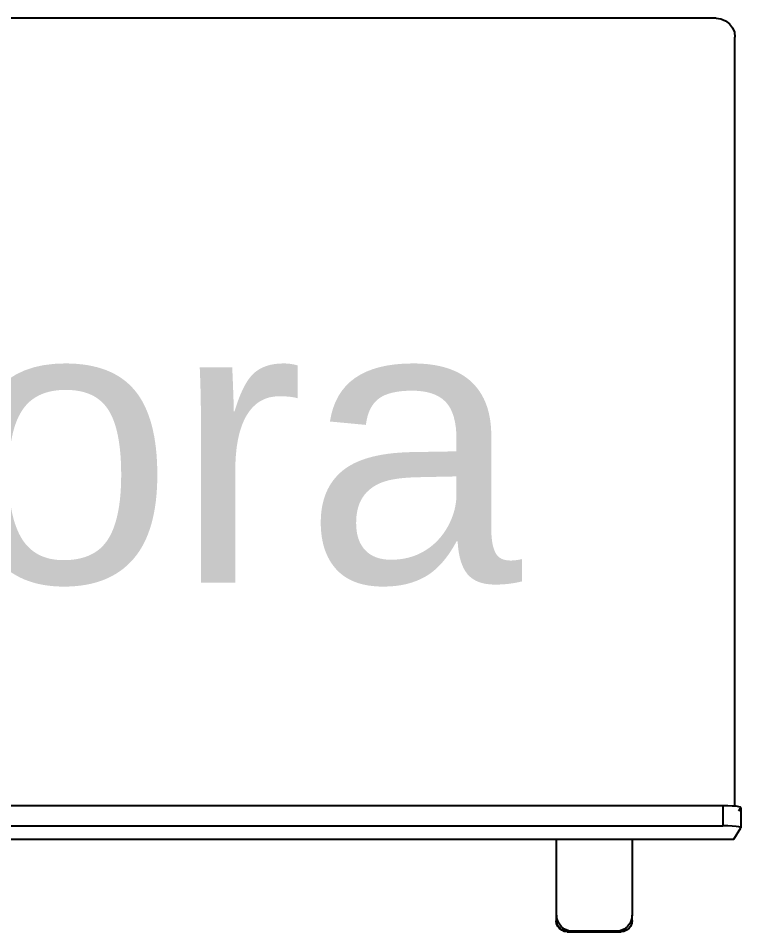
# Model space of a CAD drawing. Header units: metres. Extents: x -4.2 to 4.2, y -5.7 to 5.7.
# Drawn here: x 0.882 to 1.398, y 2.2 to 2.852 of the extents above; entities that cross this region are included whole.
import ezdxf

# ---------------------------------------------------------------- set-up
doc = ezdxf.new("R2010")
doc.units = ezdxf.units.M

msp = doc.modelspace()

# ---------------------------------------------------------------- linework, layer by layer
for p, q in [((1.38042, 2.85213), (0.42963, 2.85213)), ((1.38042, 2.85213), (1.3839, 2.85167)), ((1.3839, 2.85167), (1.38715, 2.85033)), ((1.38715, 2.85033), (1.38993, 2.84819)), ((1.38993, 2.84819), (1.39207, 2.8454)), ((1.39207, 2.8454), (1.39342, 2.84215)), ((1.39342, 2.84215), (1.39388, 2.83867)), ((1.39388, 2.28982), (1.39388, 2.83867)), ((1.3853, 2.29016), (0.29997, 2.29016)), ((1.38877, 2.29011), (1.3853, 2.29016)), ((1.3853, 2.29016), (1.3853, 2.27586)), ((1.39194, 2.28998), (1.38877, 2.29011)), ((1.39388, 2.28982), (1.39194, 2.28998)), ((1.39461, 2.28976), (1.39388, 2.28982)), ((1.39658, 2.28948), (1.39461, 2.28976)), ((1.39773, 2.28916), (1.39658, 2.28948)), ((1.39658, 2.28652), (1.39773, 2.2884)), ((1.39798, 2.28881), (1.39773, 2.28916)), ((1.39798, 2.28881), (1.39798, 2.27451)), ((0.29997, 2.27586), (1.3853, 2.27586)), ((1.38877, 2.27581), (1.3853, 2.27586)), ((1.39194, 2.27568), (1.38877, 2.27581)), ((1.39461, 2.27546), (1.39194, 2.27568)), ((1.39658, 2.27518), (1.39461, 2.27546)), ((1.39773, 2.27486), (1.39658, 2.27518)), ((1.393, 2.26641), (1.39798, 2.27451)), ((1.39798, 2.27451), (1.39773, 2.27486)), ((0.37938, 2.26641), (1.26637, 2.26641)), ((1.26637, 2.26641), (1.26637, 2.21182)), ((1.26637, 2.26641), (1.26654, 2.26641)), ((1.26654, 2.21212), (1.26654, 2.26641)), ((1.26654, 2.26641), (1.32052, 2.26641)), ((1.32052, 2.26641), (1.32052, 2.21212)), ((1.32052, 2.26641), (1.393, 2.26641)), ((1.26654, 2.21212), (1.26637, 2.21182)), ((1.26637, 2.21182), (1.26637, 2.20797)), ((1.26693, 2.20913), (1.26654, 2.21212)), ((1.26654, 2.21212), (1.26654, 2.20827)), ((1.32052, 2.21212), (1.32012, 2.20913)), ((1.32052, 2.20827), (1.32052, 2.21212)), ((1.26654, 2.20827), (1.26637, 2.20797)), ((1.26663, 2.20597), (1.26637, 2.20797)), ((1.2668, 2.20627), (1.26654, 2.20827)), ((1.2674, 2.20411), (1.26663, 2.20597)), ((1.26757, 2.20441), (1.2668, 2.20627)), ((1.26809, 2.20634), (1.26693, 2.20913)), ((1.26863, 2.20252), (1.2674, 2.20411)), ((1.2688, 2.20281), (1.26757, 2.20441)), ((1.26993, 2.20394), (1.26809, 2.20634)), ((1.27232, 2.2021), (1.26993, 2.20394)), ((1.31713, 2.20394), (1.31473, 2.2021)), ((1.31897, 2.20634), (1.31713, 2.20394)), ((1.31931, 2.20411), (1.31826, 2.20281)), ((1.32012, 2.20913), (1.31897, 2.20634)), ((1.31948, 2.20441), (1.31931, 2.20411)), ((1.32026, 2.20627), (1.31948, 2.20441)), ((1.32052, 2.20827), (1.32026, 2.20627)), ((1.27022, 2.20129), (1.26863, 2.20252)), ((1.27039, 2.20159), (1.2688, 2.20281)), ((1.27208, 2.20052), (1.27022, 2.20129)), ((1.27225, 2.20082), (1.27039, 2.20159)), ((1.27408, 2.20026), (1.27208, 2.20052)), ((1.27425, 2.20056), (1.27225, 2.20082)), ((1.27511, 2.20095), (1.27232, 2.2021)), ((1.27425, 2.20056), (1.27408, 2.20026)), ((1.27408, 2.20026), (1.27793, 2.20026)), ((1.27425, 2.20056), (1.2781, 2.20056)), ((1.2781, 2.20056), (1.27511, 2.20095)), ((1.2781, 2.20056), (1.27793, 2.20026)), ((1.27793, 2.20026), (1.30877, 2.20026)), ((1.30895, 2.20056), (1.2781, 2.20056)), ((1.30895, 2.20056), (1.30877, 2.20026)), ((1.30877, 2.20026), (1.31263, 2.20026)), ((1.31194, 2.20095), (1.30895, 2.20056)), ((1.30895, 2.20056), (1.31281, 2.20056)), ((1.31473, 2.2021), (1.31194, 2.20095)), ((1.31281, 2.20056), (1.31263, 2.20026)), ((1.31463, 2.20052), (1.31263, 2.20026)), ((1.3148, 2.20082), (1.31281, 2.20056)), ((1.31648, 2.20129), (1.31463, 2.20052)), ((1.31666, 2.20159), (1.3148, 2.20082)), ((1.31808, 2.20252), (1.31648, 2.20129)), ((1.31826, 2.20281), (1.31666, 2.20159)), ((1.31826, 2.20281), (1.31808, 2.20252))]:
    msp.add_line(p, q)

# ---------------------------------------------------------------- texts
at = {"insert": (0.82256, 2.54797), "char_height": 0.2, "width": 0.9994, "attachment_point": 5}
msp.add_mtext('{\\fArial|b0|i0|c0|p34;Isidora}', dxfattribs=at)

doc.saveas('drawing.dxf')
